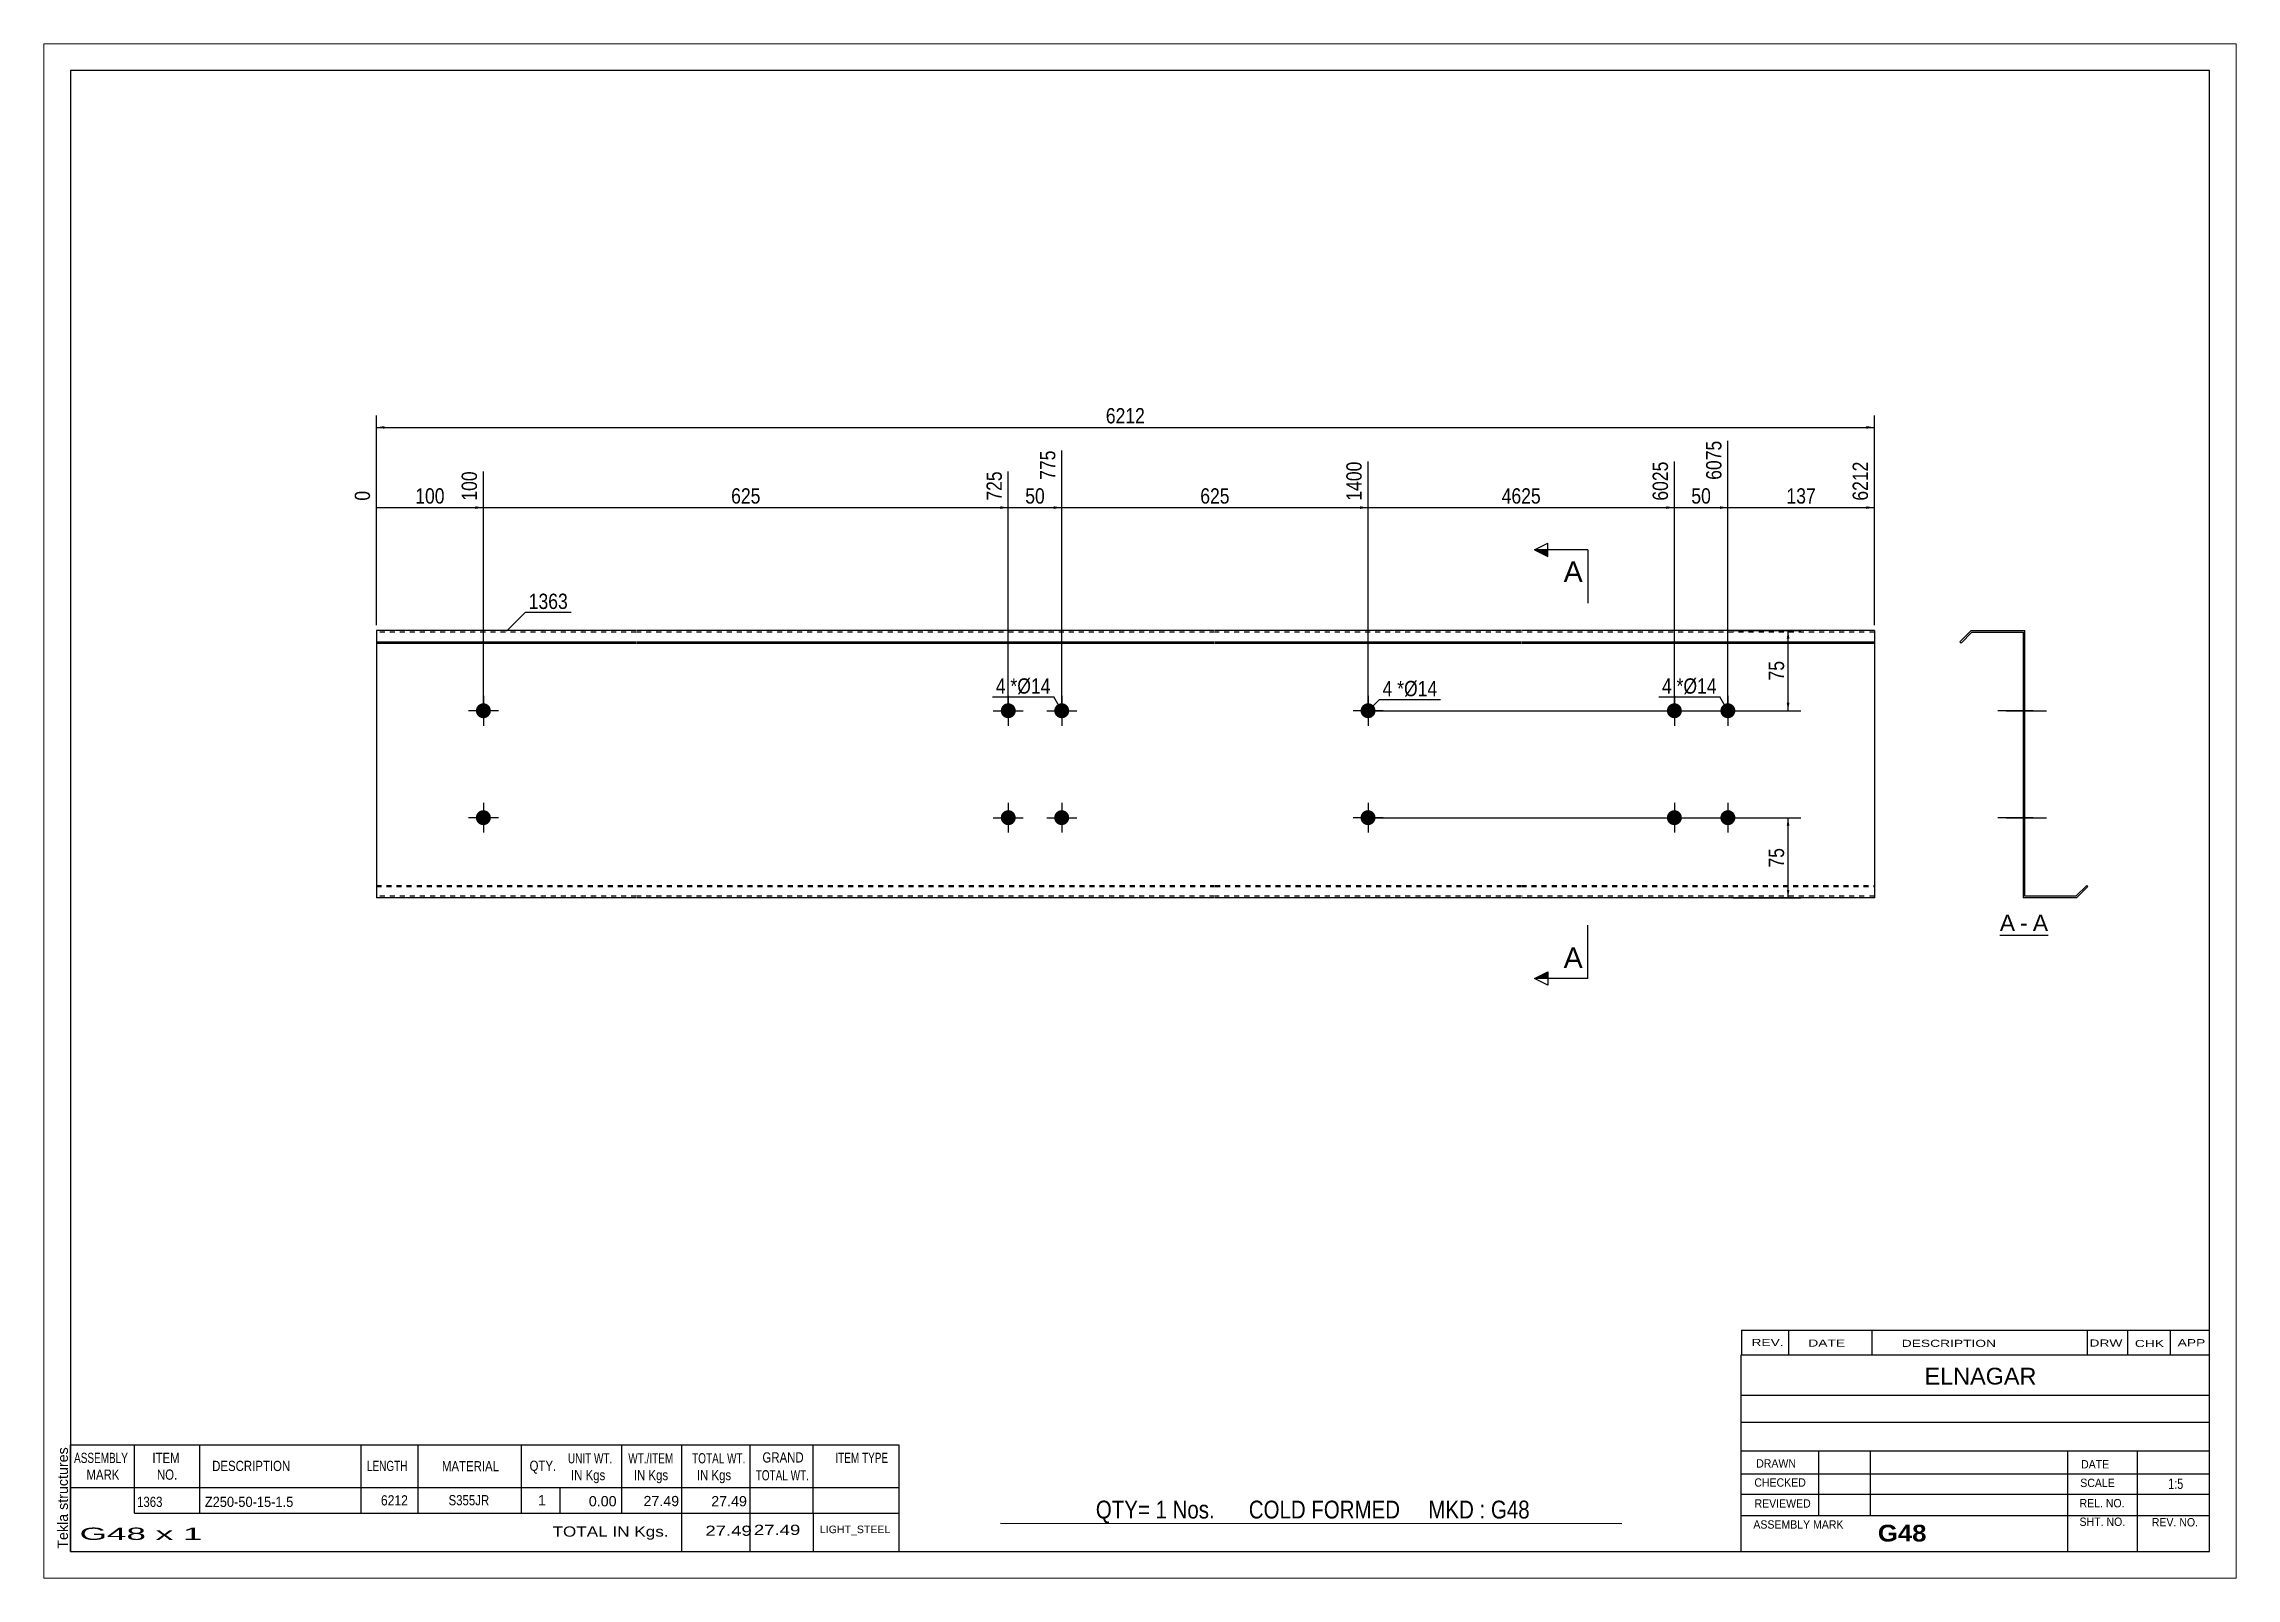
# Paper-space layout 'Layout1' of a CAD drawing. Header units: millimetres. Extents: x 0 to 410, y 0 to 287.
# The model-space entities are those that its viewports show. They can reach past a viewport. Long polylines and large blocks are cut down to what shows.
import ezdxf

# ---------------------------------------------------------------- set-up
doc = ezdxf.new("R2010")
doc.units = ezdxf.units.MM
doc.linetypes.add('DXK_LINE_DOT1', pattern=[1.8814, 0.9407, -0.9407])
doc.layers.add('Viewport layer', color=7, linetype='Continuous', plot=False)
doc.styles.add('Arial', font='ARIAL.TTF', dxfattribs={"height": 0.2})
doc.styles.add('Arial Bold', font='ARIALBD.TTF', dxfattribs={"height": 0.2})
doc.styles.add('Arial Narrow', font='ARIALN.TTF', dxfattribs={"height": 0.2})

# ---------------------------------------------------------------- blocks, each defined once
blk = doc.blocks.new('Unknown-629090496-1501')
at = {"color": 5, "linetype": 'Continuous'}
for p, q in [((342.8, 129.75), (-57.2, 129.75)), ((-57.2, 129.75), (-57.2, -147.25)), ((342.8, -147.25), (342.8, 129.75)), ((-57.2, -147.25), (342.8, -147.25))]:
    blk.add_line(p, q, dxfattribs=at)
at = {"color": 174, "linetype": 'Continuous', "style": 'Arial'}
blk.add_text('Tekla structures', height=1.9102, rotation=90, dxfattribs=at).set_placement((-57.7, -146.75))
blk = doc.blocks.new('Unknown-629090496-12 - 1226')
at = {"color": 7, "linetype": 'Continuous'}
blk.add_line((303.6, -31.95), (312.63, -31.95), dxfattribs=at)
at = {"color": 0, "linetype": 'Continuous'}
blk.add_wipeout([(306.44, -31.2), (306.44, -28), (303.6, -28), (303.6, -31.2)], dxfattribs=at)
blk.add_wipeout([(308.82, -31.2), (308.82, -28), (307.4, -28), (307.4, -31.2)], dxfattribs=at)
at = {"color": 96, "linetype": 'Continuous', "style": 'Arial'}
blk.add_text('A', height=3.06, dxfattribs=at).set_placement((303.6, -31.2))
at = {"color": 0, "linetype": 'Continuous'}
blk.add_wipeout([(312.63, -31.2), (312.63, -28), (309.78, -28), (309.78, -31.2)], dxfattribs=at)
at = {"color": 96, "linetype": 'Continuous', "style": 'Arial'}
for s, p in [('A', (309.78, -31.2)), ('-', (307.4, -31.2))]:
    blk.add_text(s, height=3.06, dxfattribs=at).set_placement(p)
blk = doc.blocks.new('Part-629090496-1218 - 1203')
at = {"color": 2, "linetype": 'Continuous'}
for p, q in [((0, 25), (0, -25)), ((48.59, 25), (0, 25)), ((156.76, 25), (48.69, 25)), ((214.05, 25), (156.86, 25)), ((280.14, 25), (214.15, 25)), ((280.14, 25), (280.14, -25)), ((0, 22.88), (48.59, 22.88)), ((0, 22.67), (48.59, 22.67)), ((48.69, 22.88), (156.76, 22.88)), ((48.69, 22.67), (156.76, 22.67)), ((156.86, 22.88), (214.05, 22.88)), ((156.86, 22.67), (214.05, 22.67)), ((214.15, 22.88), (280.14, 22.88)), ((214.15, 22.67), (280.14, 22.67)), ((48.59, -25), (0, -25)), ((156.76, -25), (48.69, -25)), ((214.05, -25), (156.86, -25)), ((280.14, -25), (214.15, -25))]:
    blk.add_line(p, q, dxfattribs=at)
at = {"color": 7, "linetype": 'DXK_LINE_DOT1'}
for p, q in [((48.59, 24.7), (0, 24.7)), ((156.76, 24.7), (48.69, 24.7)), ((214.05, 24.7), (156.86, 24.7)), ((280.14, 24.7), (214.15, 24.7)), ((0, -22.67), (48.59, -22.67)), ((0, -22.88), (48.59, -22.88)), ((48.69, -22.67), (156.76, -22.67)), ((48.69, -22.88), (156.76, -22.88)), ((156.86, -22.67), (214.05, -22.67)), ((156.86, -22.88), (214.05, -22.88)), ((214.15, -22.67), (280.14, -22.67)), ((214.15, -22.88), (280.14, -22.88)), ((48.59, -24.7), (0, -24.7)), ((156.76, -24.7), (48.69, -24.7)), ((214.05, -24.7), (156.86, -24.7)), ((280.14, -24.7), (214.15, -24.7))]:
    blk.add_line(p, q, dxfattribs=at)
blk = doc.blocks.new('Bolt-629090496-1219 - 1203')
at = {"linetype": 'Continuous'}
for points in [[(244.14, 10, -1), (241.34, 10, -1)], [(254.14, 10, -1), (251.34, 10, -1)], [(244.14, -10, -1), (241.34, -10, -1)], [(254.14, -10, -1), (251.34, -10, -1)]]:
    blk.add_hatch(color=3, dxfattribs=at).paths.add_polyline_path(points)
at = {"color": 3, "linetype": 'Continuous'}
for p, q in [((242.74, 12.8), (242.74, 7.2)), ((252.74, 12.8), (252.74, 7.2)), ((239.94, 10), (245.54, 10)), ((249.94, 10), (255.54, 10)), ((242.74, -7.2), (242.74, -12.8)), ((252.74, -7.2), (252.74, -12.8)), ((239.94, -10), (245.54, -10)), ((249.94, -10), (255.54, -10))]:
    blk.add_line(p, q, dxfattribs=at)
blk = doc.blocks.new('Bolt-629090496-1220 - 1203')
at = {"linetype": 'Continuous'}
for points in [[(119.56, 10, -1), (116.76, 10, -1)], [(129.56, 10, -1), (126.76, 10, -1)], [(119.56, -10, -1), (116.76, -10, -1)], [(129.56, -10, -1), (126.76, -10, -1)]]:
    blk.add_hatch(color=3, dxfattribs=at).paths.add_polyline_path(points)
at = {"color": 3, "linetype": 'Continuous'}
for p, q in [((118.16, 12.8), (118.16, 7.2)), ((128.16, 12.8), (128.16, 7.2)), ((115.36, 10), (120.96, 10)), ((125.36, 10), (130.96, 10)), ((118.16, -7.2), (118.16, -12.8)), ((128.16, -7.2), (128.16, -12.8)), ((115.36, -10), (120.96, -10)), ((125.36, -10), (130.96, -10))]:
    blk.add_line(p, q, dxfattribs=at)
blk = doc.blocks.new('Bolt-629090496-1221 - 1203')
at = {"linetype": 'Continuous'}
for points in [[(21.4, -10, -1), (18.6, -10, -1)], [(186.85, -10, -1), (184.05, -10, -1)]]:
    blk.add_hatch(color=3, dxfattribs=at).paths.add_polyline_path(points)
at = {"color": 3, "linetype": 'Continuous'}
for p, q in [((20, -7.2), (20, -12.8)), ((185.45, -7.2), (185.45, -12.8)), ((22.8, -10), (17.2, -10)), ((188.25, -10), (182.65, -10))]:
    blk.add_line(p, q, dxfattribs=at)
blk = doc.blocks.new('Bolt-629090496-1222 - 1203')
at = {"linetype": 'Continuous'}
for points in [[(21.4, 10, -1), (18.6, 10, -1)], [(186.85, 10, -1), (184.05, 10, -1)]]:
    blk.add_hatch(color=3, dxfattribs=at).paths.add_polyline_path(points)
at = {"color": 3, "linetype": 'Continuous'}
for p, q in [((20, 12.8), (20, 7.2)), ((185.45, 12.8), (185.45, 7.2)), ((22.8, 10), (17.2, 10)), ((188.25, 10), (182.65, 10))]:
    blk.add_line(p, q, dxfattribs=at)
blk = doc.blocks.new('Bolt-629090496-1232 - 1226')
at = {"linetype": 'Continuous'}
blk.add_hatch(color=3, dxfattribs=at).paths.add_polyline_path([(308.26, 8.6), (308.26, 11.4), (307.96, 11.4), (307.96, 8.6)])
blk.add_hatch(color=3, dxfattribs=at).paths.add_polyline_path([(308.26, 8.6), (308.26, 11.4), (307.96, 11.4), (307.96, 8.6)])
at = {"color": 3, "linetype": 'Continuous'}
for p, q in [((309.86, 10), (303.26, 10)), ((309.86, 10), (303.26, 10)), ((308.26, 11.4), (307.96, 11.4)), ((308.26, 11.4), (307.96, 11.4)), ((308.26, 8.6), (307.96, 8.6)), ((308.26, 8.6), (307.96, 8.6))]:
    blk.add_line(p, q, dxfattribs=at)
blk = doc.blocks.new('Part-629090496-1228 - 1226')
at = {"color": 2, "linetype": 'Continuous'}
for p, q in [((298.26, 25), (296.14, 22.88)), ((298.39, 24.7), (296.35, 22.67)), ((298.26, 25), (308.26, 25)), ((298.39, 24.7), (307.96, 24.7)), ((307.96, 24.7), (307.96, -25)), ((308.26, -24.7), (308.26, 25)), ((296.14, 22.88), (296.35, 22.67)), ((317.84, -24.7), (319.87, -22.67)), ((317.96, -25), (320.08, -22.88)), ((320.08, -22.88), (319.87, -22.67)), ((317.96, -25), (307.96, -25)), ((317.84, -24.7), (308.26, -24.7))]:
    blk.add_line(p, q, dxfattribs=at)
blk = doc.blocks.new('Bolt-629090496-1229 - 1226')
at = {"linetype": 'Continuous'}
for points in [[(308.26, 8.6), (308.26, 11.4), (307.96, 11.4), (307.96, 8.6)], [(308.26, 8.6), (308.26, 11.4), (307.96, 11.4), (307.96, 8.6)], [(308.26, -11.4), (308.26, -8.6), (307.96, -8.6), (307.96, -11.4)], [(308.26, -11.4), (308.26, -8.6), (307.96, -8.6), (307.96, -11.4)]]:
    blk.add_hatch(color=3, dxfattribs=at).paths.add_polyline_path(points)
at = {"color": 3, "linetype": 'Continuous'}
for p, q in [((304.76, 10), (312.36, 10)), ((304.76, 10), (312.36, 10)), ((307.96, 11.4), (308.26, 11.4)), ((307.96, 11.4), (308.26, 11.4)), ((307.96, 8.6), (308.26, 8.6)), ((307.96, 8.6), (308.26, 8.6)), ((304.76, -10), (312.36, -10)), ((304.76, -10), (312.36, -10)), ((307.96, -8.6), (308.26, -8.6)), ((307.96, -8.6), (308.26, -8.6)), ((307.96, -11.4), (308.26, -11.4)), ((307.96, -11.4), (308.26, -11.4))]:
    blk.add_line(p, q, dxfattribs=at)
blk = doc.blocks.new('Bolt-629090496-1230 - 1226')
at = {"linetype": 'Continuous'}
for points in [[(308.26, 8.6), (308.26, 11.4), (307.96, 11.4), (307.96, 8.6)], [(308.26, 8.6), (308.26, 11.4), (307.96, 11.4), (307.96, 8.6)], [(308.26, -11.4), (308.26, -8.6), (307.96, -8.6), (307.96, -11.4)], [(308.26, -11.4), (308.26, -8.6), (307.96, -8.6), (307.96, -11.4)]]:
    blk.add_hatch(color=3, dxfattribs=at).paths.add_polyline_path(points)
at = {"color": 3, "linetype": 'Continuous'}
for p, q in [((305.36, 10), (311.96, 10)), ((305.36, 10), (311.96, 10)), ((307.96, 11.4), (308.26, 11.4)), ((307.96, 11.4), (308.26, 11.4)), ((307.96, 8.6), (308.26, 8.6)), ((307.96, 8.6), (308.26, 8.6)), ((305.36, -10), (311.96, -10)), ((305.36, -10), (311.96, -10)), ((307.96, -8.6), (308.26, -8.6)), ((307.96, -8.6), (308.26, -8.6)), ((307.96, -11.4), (308.26, -11.4)), ((307.96, -11.4), (308.26, -11.4))]:
    blk.add_line(p, q, dxfattribs=at)
blk = doc.blocks.new('Bolt-629090496-1231 - 1226')
at = {"linetype": 'Continuous'}
blk.add_hatch(color=3, dxfattribs=at).paths.add_polyline_path([(308.26, -11.4), (308.26, -8.6), (307.96, -8.6), (307.96, -11.4)])
blk.add_hatch(color=3, dxfattribs=at).paths.add_polyline_path([(308.26, -11.4), (308.26, -8.6), (307.96, -8.6), (307.96, -11.4)])
at = {"color": 3, "linetype": 'Continuous'}
for p, q in [((309.86, -10), (303.26, -10)), ((309.86, -10), (303.26, -10)), ((308.26, -8.6), (307.96, -8.6)), ((308.26, -8.6), (307.96, -8.6)), ((308.26, -11.4), (307.96, -11.4)), ((308.26, -11.4), (307.96, -11.4))]:
    blk.add_line(p, q, dxfattribs=at)
blk = doc.blocks.new('StraightDimension-629090496-1241 - 1203')
at = {"linetype": 'Continuous'}
blk.add_hatch(color=7, dxfattribs=at).paths.add_polyline_path([(278.64, 48.25), (280.14, 48), (278.64, 47.75)])
at = {"color": 7, "linetype": 'Continuous'}
for p, q in [((252.74, 11), (252.74, 60.51)), ((280.14, 26), (280.14, 56.61)), ((252.74, 48), (280.14, 48))]:
    blk.add_line(p, q, dxfattribs=at)
at = {"color": 0, "linetype": 'Continuous'}
blk.add_wipeout([(279.54, 57.21), (275.34, 57.21), (275.34, 48.7), (279.54, 48.7)], dxfattribs=at)
at = {"color": 0}
blk.add_wipeout([(269.78, 48.15), (269.78, 52.35), (263.1, 52.35), (263.1, 48.15)], dxfattribs=at)
at = {"color": 3, "linetype": 'Continuous', "style": 'Arial Narrow'}
blk.add_text('6212', height=2.863, rotation=90.0002, dxfattribs=at).set_placement((278.94, 49.3))
at = {"color": 3, "style": 'Arial Narrow'}
blk.add_text('137', height=2.863, dxfattribs=at).set_placement((263.7, 48.75))
blk = doc.blocks.new('StraightDimension-629090496-1242 - 1203')
at = {"linetype": 'Continuous'}
blk.add_hatch(color=7, dxfattribs=at).paths.add_polyline_path([(251.24, 48.25), (252.74, 48), (251.24, 47.75)])
at = {"color": 7, "linetype": 'Continuous'}
for p, q in [((252.74, 11), (252.74, 60.51)), ((242.74, 11), (242.74, 56.61)), ((242.74, 48), (252.74, 48))]:
    blk.add_line(p, q, dxfattribs=at)
at = {"color": 0}
blk.add_wipeout([(250.17, 48.15), (250.17, 52.35), (245.31, 52.35), (245.31, 48.15)], dxfattribs=at)
at = {"color": 0, "linetype": 'Continuous'}
blk.add_wipeout([(252.14, 61.11), (247.94, 61.11), (247.94, 52.6), (252.14, 52.6)], dxfattribs=at)
at = {"color": 3, "linetype": 'Continuous', "style": 'Arial Narrow'}
blk.add_text('6075', height=2.863, rotation=90.0002, dxfattribs=at).set_placement((251.54, 53.2))
at = {"color": 3, "style": 'Arial Narrow'}
blk.add_text('50', height=2.863, dxfattribs=at).set_placement((245.91, 48.75))
blk = doc.blocks.new('StraightDimension-629090496-1243 - 1203')
at = {"linetype": 'Continuous'}
blk.add_hatch(color=7, dxfattribs=at).paths.add_polyline_path([(241.24, 48.25), (242.74, 48), (241.24, 47.75)])
at = {"color": 7, "linetype": 'Continuous'}
for p, q in [((185.45, 11), (185.45, 56.61)), ((242.74, 11), (242.74, 56.61)), ((185.45, 48), (242.74, 48))]:
    blk.add_line(p, q, dxfattribs=at)
at = {"color": 0, "linetype": 'Continuous'}
blk.add_wipeout([(242.14, 57.21), (237.94, 57.21), (237.94, 48.7), (242.14, 48.7)], dxfattribs=at)
at = {"color": 0}
blk.add_wipeout([(218.35, 48.15), (218.35, 52.35), (209.84, 52.35), (209.84, 48.15)], dxfattribs=at)
at = {"color": 3, "linetype": 'Continuous', "style": 'Arial Narrow'}
blk.add_text('6025', height=2.863, rotation=90.0002, dxfattribs=at).set_placement((241.54, 49.3))
at = {"color": 3, "style": 'Arial Narrow'}
blk.add_text('4625', height=2.863, dxfattribs=at).set_placement((210.44, 48.75))
blk = doc.blocks.new('StraightDimension-629090496-1244 - 1203')
at = {"linetype": 'Continuous'}
blk.add_hatch(color=7, dxfattribs=at).paths.add_polyline_path([(183.95, 48.25), (185.45, 48), (183.95, 47.75)])
at = {"color": 7, "linetype": 'Continuous'}
for p, q in [((128.16, 11), (128.16, 58.68)), ((185.45, 11), (185.45, 56.61)), ((128.16, 48), (185.45, 48))]:
    blk.add_line(p, q, dxfattribs=at)
at = {"color": 0, "linetype": 'Continuous'}
blk.add_wipeout([(184.85, 57.21), (180.65, 57.21), (180.65, 48.7), (184.85, 48.7)], dxfattribs=at)
at = {"color": 0}
blk.add_wipeout([(160.15, 48.15), (160.15, 52.35), (153.47, 52.35), (153.47, 48.15)], dxfattribs=at)
at = {"color": 3, "linetype": 'Continuous', "style": 'Arial Narrow'}
blk.add_text('1400', height=2.863, rotation=90.0002, dxfattribs=at).set_placement((184.25, 49.3))
at = {"color": 3, "style": 'Arial Narrow'}
blk.add_text('625', height=2.863, dxfattribs=at).set_placement((154.07, 48.75))
blk = doc.blocks.new('StraightDimension-629090496-1245 - 1203')
at = {"linetype": 'Continuous'}
blk.add_hatch(color=7, dxfattribs=at).paths.add_polyline_path([(126.66, 48.25), (128.16, 48), (126.66, 47.75)])
at = {"color": 7, "linetype": 'Continuous'}
for p, q in [((128.16, 11), (128.16, 58.68)), ((118.16, 11), (118.16, 54.78)), ((118.16, 48), (128.16, 48))]:
    blk.add_line(p, q, dxfattribs=at)
at = {"color": 0}
blk.add_wipeout([(125.59, 48.15), (125.59, 52.35), (120.74, 52.35), (120.74, 48.15)], dxfattribs=at)
at = {"color": 0, "linetype": 'Continuous'}
blk.add_wipeout([(127.56, 59.28), (123.36, 59.28), (123.36, 52.6), (127.56, 52.6)], dxfattribs=at)
at = {"color": 3, "linetype": 'Continuous', "style": 'Arial Narrow'}
blk.add_text('775', height=2.863, rotation=90.0002, dxfattribs=at).set_placement((126.96, 53.2))
at = {"color": 3, "style": 'Arial Narrow'}
blk.add_text('50', height=2.863, dxfattribs=at).set_placement((121.34, 48.75))
blk = doc.blocks.new('StraightDimension-629090496-1246 - 1203')
at = {"linetype": 'Continuous'}
blk.add_hatch(color=7, dxfattribs=at).paths.add_polyline_path([(116.66, 48.25), (118.16, 48), (116.66, 47.75)])
at = {"color": 7, "linetype": 'Continuous'}
for p, q in [((20, 11), (20, 54.78)), ((118.16, 11), (118.16, 54.78)), ((20, 48), (118.16, 48))]:
    blk.add_line(p, q, dxfattribs=at)
at = {"color": 0, "linetype": 'Continuous'}
blk.add_wipeout([(117.56, 55.38), (113.36, 55.38), (113.36, 48.7), (117.56, 48.7)], dxfattribs=at)
at = {"color": 0}
blk.add_wipeout([(72.42, 48.15), (72.42, 52.35), (65.74, 52.35), (65.74, 48.15)], dxfattribs=at)
at = {"color": 3, "linetype": 'Continuous', "style": 'Arial Narrow'}
blk.add_text('725', height=2.863, rotation=90.0002, dxfattribs=at).set_placement((116.96, 49.3))
at = {"color": 3, "style": 'Arial Narrow'}
blk.add_text('625', height=2.863, dxfattribs=at).set_placement((66.34, 48.75))
blk = doc.blocks.new('StraightDimension-629090496-1247 - 1203')
at = {"linetype": 'Continuous'}
blk.add_hatch(color=7, dxfattribs=at).paths.add_polyline_path([(18.5, 48.25), (20, 48), (18.5, 47.75)])
at = {"color": 7, "linetype": 'Continuous'}
for p, q in [((20, 11), (20, 54.78)), ((0, 26), (0, 51.13)), ((0, 48), (20, 48))]:
    blk.add_line(p, q, dxfattribs=at)
at = {"color": 0, "linetype": 'Continuous'}
blk.add_wipeout([(-0.6, 51.73), (-4.8, 51.73), (-4.8, 48.7), (-0.6, 48.7)], dxfattribs=at)
at = {"color": 0}
blk.add_wipeout([(13.34, 48.15), (13.34, 52.35), (6.66, 52.35), (6.66, 48.15)], dxfattribs=at)
at = {"color": 3, "linetype": 'Continuous', "style": 'Arial Narrow'}
blk.add_text('0', height=2.86, rotation=90.0002, dxfattribs=at).set_placement((-1.2, 49.3))
at = {"color": 3, "style": 'Arial Narrow'}
blk.add_text('100', height=2.863, dxfattribs=at).set_placement((7.26, 48.75))
at = {"color": 0, "linetype": 'Continuous'}
blk.add_wipeout([(19.4, 55.38), (15.2, 55.38), (15.2, 48.7), (19.4, 48.7)], dxfattribs=at)
at = {"color": 3, "linetype": 'Continuous', "style": 'Arial Narrow'}
blk.add_text('100', height=2.863, rotation=90.0002, dxfattribs=at).set_placement((18.8, 49.3))
blk = doc.blocks.new('StraightDimension-629090496-1274 - 1203')
at = {"linetype": 'Continuous'}
for points in [[(263.75, 23.5), (264, 25), (264.25, 23.5)], [(264.25, 11.5), (264, 10), (263.75, 11.5)]]:
    blk.add_hatch(color=7, dxfattribs=at).paths.add_polyline_path(points)
at = {"color": 7, "linetype": 'Continuous'}
for p, q in [((253.74, 25), (266.4, 25)), ((264, 10), (264, 25)), ((186.45, 10), (266.4, 10))]:
    blk.add_line(p, q, dxfattribs=at)
at = {"color": 0}
blk.add_wipeout([(263.85, 19.93), (259.65, 19.93), (259.65, 15.07), (263.85, 15.07)], dxfattribs=at)
at = {"color": 3, "style": 'Arial Narrow'}
blk.add_text('75', height=2.863, rotation=90.0002, dxfattribs=at).set_placement((263.25, 15.67))
blk = doc.blocks.new('StraightDimension-629090496-1280 - 1203')
at = {"linetype": 'Continuous'}
for points in [[(263.75, -11.5), (264, -10), (264.25, -11.5)], [(264.25, -23.5), (264, -25), (263.75, -23.5)]]:
    blk.add_hatch(color=7, dxfattribs=at).paths.add_polyline_path(points)
at = {"color": 7, "linetype": 'Continuous'}
for p, q in [((186.45, -10), (266.4, -10)), ((264, -25), (264, -10)), ((253.74, -25), (266.4, -25))]:
    blk.add_line(p, q, dxfattribs=at)
at = {"color": 0}
blk.add_wipeout([(263.85, -15.07), (259.65, -15.07), (259.65, -19.93), (263.85, -19.93)], dxfattribs=at)
at = {"color": 3, "style": 'Arial Narrow'}
blk.add_text('75', height=2.863, rotation=90.0002, dxfattribs=at).set_placement((263.25, -19.33))
blk = doc.blocks.new('StraightDimension-629090496-1286 - 1203')
at = {"linetype": 'Continuous'}
for points in [[(1.5, 62.75), (0, 63), (1.5, 63.25)], [(278.64, 63.25), (280.14, 63), (278.64, 62.75)]]:
    blk.add_hatch(color=7, dxfattribs=at).paths.add_polyline_path(points)
at = {"color": 7, "linetype": 'Continuous'}
for p, q in [((0, 26), (0, 65.25)), ((0, 63), (280.14, 63)), ((280.14, 26), (280.14, 65.25))]:
    blk.add_line(p, q, dxfattribs=at)
at = {"color": 0}
blk.add_wipeout([(144.33, 63.15), (144.33, 67.35), (135.81, 67.35), (135.81, 63.15)], dxfattribs=at)
at = {"color": 3, "style": 'Arial Narrow'}
blk.add_text('6212', height=2.863, dxfattribs=at).set_placement((136.41, 63.75))
blk = doc.blocks.new('CBS_BOM-629090496-1521')
at = {"color": 7, "linetype": 'Continuous'}
for p, q in [((-57.23, -135.28), (-57.23, -127.28)), ((-57.23, -127.28), (97.69, -127.28)), ((-45.23, -135.28), (-45.23, -127.28)), ((-33.04, -135.28), (-33.04, -127.28)), ((-2.88, -135.28), (-2.88, -127.28)), ((7.8, -135.28), (7.8, -127.28)), ((27.12, -135.28), (27.12, -127.28)), ((45.92, -135.28), (45.92, -127.28)), ((57.13, -135.28), (57.13, -127.28)), ((69.92, -135.28), (69.92, -127.28)), ((81.67, -135.28), (81.67, -127.28)), ((97.69, -127.29), (97.69, -135.27)), ((-57.23, -135.28), (97.69, -135.28)), ((-57.23, -140.08), (-57.23, -135.28)), ((-45.23, -140.08), (-45.23, -135.28)), ((-33.04, -140.08), (-33.04, -135.28)), ((-2.88, -140.08), (-2.88, -135.28)), ((7.8, -140.08), (7.8, -135.28)), ((27.12, -140.08), (27.12, -135.28)), ((34.38, -140.08), (34.38, -135.28)), ((45.92, -140.08), (45.92, -135.28)), ((57.13, -140.08), (57.13, -135.28)), ((69.92, -140.08), (69.92, -135.28)), ((81.69, -140.08), (81.69, -135.28)), ((97.69, -135.28), (97.69, -140.08)), ((-57.23, -147.28), (-57.23, -140.1)), ((-45.23, -140.08), (97.69, -140.08)), ((57.13, -147.28), (57.13, -140.1)), ((69.92, -147.28), (69.92, -140.1)), ((81.73, -147.28), (81.73, -140.1)), ((97.69, -140.08), (97.69, -147.28)), ((-57.23, -147.28), (97.69, -147.28))]:
    blk.add_line(p, q, dxfattribs=at)
at = {"color": 3, "linetype": 'Continuous', "style": 'Arial'}
for s, height, width, p in [('ASSEMBLY', 1.91, 0.7, (-56.55, -130.71)), ('ITEM', 1.91, 0.8, (-41.9, -130.71)), ('DESCRIPTION', 1.9102, 0.8, (-30.72, -132.21)), ('LENGTH', 1.91, 0.7, (-1.77, -132.21)), ('MATERIAL', 1.91, 0.8, (12.25, -132.26)), ('QTY.', 1.91, 0.8, (28.64, -132.18)), ('UNIT WT.', 1.91, 0.7, (35.81, -130.78)), ('WT./ITEM', 1.91, 0.7, (47.1, -130.78)), ('TOTAL WT.', 1.91, 0.7, (59.04, -130.78)), ('GRAND', 1.91, 0.8, (72.19, -130.62)), ('ITEM TYPE', 1.91, 0.7, (85.83, -130.7)), ('MARK', 1.91, 0.8, (-54.23, -133.84)), ('NO.', 1.91, 0.8, (-41.05, -133.84)), ('IN Kgs', 1.91, 0.8, (36.39, -133.92)), ('IN Kgs', 1.91, 0.8, (48.14, -133.92)), ('IN Kgs', 1.91, 0.8, (59.93, -133.92)), ('TOTAL WT.', 1.91, 0.7, (70.93, -133.96))]:
    blk.add_text(s, height=height, dxfattribs=dict(at, width=width)).set_placement(p)
at = {"color": 7, "linetype": 'Continuous', "style": 'Arial'}
for s, height, width, p in [('1363', 1.91, 0.8, (-44.77, -138.93)), ('Z250-50-15-1.5', 1.9102, 0.9, (-32.1, -138.93)), ('6212', 1.91, 0.85, (0.84, -138.65)), ('S355JR', 1.91, 0.8, (13.49, -138.62))]:
    blk.add_text(s, height=height, dxfattribs=dict(at, width=width)).set_placement(p)
for s, p in [('1', (30.21, -138.62)), ('0.00', (39.72, -138.81)), ('27.49', (49.94, -138.78)), ('27.49', (62.61, -138.81))]:
    blk.add_text(s, height=1.91, dxfattribs=at).set_placement(p)
at = {"color": 6, "linetype": 'Continuous', "style": 'Arial'}
for s, height, width, p in [('G48 x 1', 2.292, 2.05, (-55.51, -145.09)), ('TOTAL IN Kgs.', 1.9102, 1.2, (32.93, -144.48)), ('27.49', 1.91, 1.3, (61.52, -144.33)), ('27.49', 1.91, 1.3, (70.59, -144.17))]:
    blk.add_text(s, height=height, dxfattribs=dict(at, width=width)).set_placement(p)
blk.add_text('LIGHT_STEEL', height=1.4135, dxfattribs=at).set_placement((82.94, -143.83))
blk = doc.blocks.new('CBS_CALLOFF-629090496-1522')
at = {"color": 7, "linetype": 'Continuous'}
blk.add_line((116.68, -141.98), (232.91, -142), dxfattribs=at)
at = {"color": 3, "linetype": 'Continuous', "style": 'Arial Narrow'}
blk.add_text('QTY= 1 Nos.      COLD FORMED     MKD : G48', height=3.3405, dxfattribs=at).set_placement((134.54, -141.09))
blk = doc.blocks.new('CBS_NAME_BLOG-629090496-1523')
at = {"color": 7, "linetype": 'Continuous'}
for p, q in [((255.21, -110.5), (342.73, -110.5)), ((255.21, -147.21), (255.21, -110.5)), ((255.21, -118.04), (342.73, -118.04)), ((255.28, -123.09), (342.8, -123.09)), ((255.21, -128.46), (342.73, -128.46)), ((269.73, -140.57), (269.73, -128.47)), ((279.42, -140.54), (279.42, -128.47)), ((316.33, -147.21), (316.33, -128.48)), ((329.38, -147.21), (329.38, -128.47)), ((255.22, -132.76), (342.8, -132.74)), ((255.21, -136.51), (342.73, -136.51)), ((255.21, -140.55), (342.73, -140.55)), ((255.21, -147.25), (342.8, -147.25))]:
    blk.add_line(p, q, dxfattribs=at)
at = {"color": 3, "linetype": 'Continuous', "style": 'Arial'}
blk.add_text('ELNAGAR', height=3.133, dxfattribs=at).set_placement((289.53, -116.03))
at = {"color": 3, "linetype": 'Continuous'}
for s, height, style, width, p in [('DRAWN', 1.566, 'Arial', 0.9, (258.04, -131.57)), ('DATE', 1.566, 'Arial', 0.9, (318.8, -131.73)), ('CHECKED', 1.566, 'Arial', 0.9, (257.69, -135.14)), ('SCALE', 1.566, 'Arial', 0.9, (318.65, -135.21)), ('1:5', 1.957, 'Arial Narrow', 0.9, (335.1, -135.57)), ('REVIEWED', 1.566, 'Arial', 0.9, (257.73, -139.06)), ('REL. NO.', 1.566, 'Arial', 0.9, (318.51, -139.01)), ('ASSEMBLY MARK', 1.5663, 'Arial', 0.9, (257.51, -142.99)), ('G48', 3.131, 'Arial Bold', 1.1, (280.79, -145.39)), ('SHT. NO.', 1.566, 'Arial', 0.9, (318.51, -142.48)), ('REV. NO.', 1.566, 'Arial', 0.9, (332.03, -142.57))]:
    blk.add_text(s, height=height, dxfattribs=dict(at, style=style, width=width)).set_placement(p)
blk = doc.blocks.new('CBS_REVISION-629090496-1524')
at = {"color": 7, "linetype": 'Continuous'}
for p, q in [((255.29, -105.87), (342.79, -105.87)), ((255.29, -105.87), (255.29, -110.5)), ((264.09, -105.87), (264.09, -110.5)), ((279.68, -105.87), (279.68, -110.44)), ((319.94, -105.87), (319.94, -110.5)), ((327.48, -105.87), (327.48, -110.5)), ((335.43, -105.87), (335.43, -110.5)), ((255.29, -110.5), (342.79, -110.5))]:
    blk.add_line(p, q, dxfattribs=at)
at = {"color": 7, "style": 'Arial Narrow', "width": 1.7}
for s, height, p in [('REV.', 1.326, (257.15, -108.82)), ('DATE', 1.326, (267.78, -108.94)), ('DESCRIPTION', 1.3257, (285.26, -108.99)), ('DRW', 1.326, (320.37, -108.93)), ('CHK', 1.326, (328.86, -109.02)), ('APP', 1.326, (336.86, -108.87))]:
    blk.add_text(s, height=height, dxfattribs=at).set_placement(p)
blk = doc.blocks.new('SectionMark-629090496-1239 - 1203')
at = {"linetype": 'Continuous'}
for points in [[(219.08, 40.1), (219.08, 38.85), (216.58, 40.1)], [(219.08, -38.85), (219.08, -40.1), (216.58, -40.1)]]:
    blk.add_hatch(color=30, dxfattribs=at).paths.add_polyline_path(points)
at = {"color": 30, "linetype": 'Continuous'}
for p, q in [((216.58, 40.1), (219.08, 41.35)), ((219.08, 38.85), (219.08, 41.35)), ((216.58, 40.1), (219.08, 38.85)), ((216.58, -40.1), (219.08, -38.85)), ((219.08, -41.35), (216.58, -40.1)), ((219.08, -38.85), (219.08, -41.35))]:
    blk.add_line(p, q, dxfattribs=at)
at = {"color": 0, "linetype": 'Continuous'}
for points in [[(225.58, 34.1), (225.58, 38.1), (222.03, 38.1), (222.03, 34.1)], [(225.58, -38.1), (225.58, -34.1), (222.03, -34.1), (222.03, -38.1)]]:
    blk.add_wipeout(points, dxfattribs=at)
at = {"color": 30, "linetype": 'Continuous'}
for p, q in [((226.58, 40.1), (216.58, 40.1)), ((226.58, 40.1), (226.58, 30.1)), ((226.58, -40.1), (226.58, -30.1)), ((226.58, -40.1), (216.58, -40.1))]:
    blk.add_line(p, q, dxfattribs=at)
at = {"color": 96, "linetype": 'Continuous', "style": 'Arial'}
for p in [(222.03, 34.1), (222.03, -38.1)]:
    blk.add_text('A', height=3.82, dxfattribs=at).set_placement(p)
blk = doc.blocks.new('Mark-629090496-1289 - 1203')
at = {"color": 0}
blk.add_wipeout([(35.79, 29.04), (35.79, 32.04), (28.48, 32.04), (28.48, 29.04)], dxfattribs=at)
blk.add_wipeout([(35.79, 29.04), (35.79, 32.04), (28.48, 32.04), (28.48, 29.04)], dxfattribs=at)
at = {"color": 7, "linetype": 'Continuous'}
for p, q in [((24.35, 24.9), (27.88, 28.44)), ((27.88, 28.44), (36.39, 28.44))]:
    blk.add_line(p, q, dxfattribs=at)
at = {"color": 3, "style": 'Arial Narrow'}
blk.add_text('1363', height=2.863, dxfattribs=at).set_placement((28.48, 29.04))
blk = doc.blocks.new('MarkSet-629090496-1297 - 1203')
at = {"color": 0}
blk.add_wipeout([(190, 12.72), (190, 15.72), (188.17, 15.72), (188.17, 12.72)], dxfattribs=at)
blk.add_wipeout([(190, 12.72), (190, 15.72), (188.17, 15.72), (188.17, 12.72)], dxfattribs=at)
at = {"color": 7, "linetype": 'Continuous'}
blk.add_line((185.45, 10), (187.57, 12.12), dxfattribs=at)
at = {"color": 0}
blk.add_wipeout([(192.18, 12.72), (192.18, 15.72), (190.9, 15.72), (190.9, 12.72)], dxfattribs=at)
blk.add_wipeout([(192.18, 12.72), (192.18, 15.72), (190.9, 15.72), (190.9, 12.72)], dxfattribs=at)
at = {"color": 3, "style": 'Arial Narrow'}
blk.add_text('4', height=2.86, dxfattribs=at).set_placement((188.17, 12.72))
at = {"color": 0}
blk.add_wipeout([(198.39, 12.72), (198.39, 15.72), (192.18, 15.72), (192.18, 12.72)], dxfattribs=at)
blk.add_wipeout([(198.39, 12.72), (198.39, 15.72), (192.18, 15.72), (192.18, 12.72)], dxfattribs=at)
at = {"color": 7, "linetype": 'Continuous'}
blk.add_line((187.57, 12.12), (198.99, 12.12), dxfattribs=at)
at = {"color": 3, "style": 'Arial Narrow'}
for s, height, p in [('*', 2.86, (190.9, 12.72)), ('Ø14', 2.863, (192.18, 12.72))]:
    blk.add_text(s, height=height, dxfattribs=at).set_placement(p)
blk = doc.blocks.new('Mark-629090496-1300 - 1203')
at = {"color": 0}
blk.add_wipeout([(242.25, 13.2), (242.25, 16.2), (240.42, 16.2), (240.42, 13.2)], dxfattribs=at)
blk.add_wipeout([(242.25, 13.2), (242.25, 16.2), (240.42, 16.2), (240.42, 13.2)], dxfattribs=at)
blk.add_wipeout([(244.43, 13.2), (244.43, 16.2), (243.15, 16.2), (243.15, 13.2)], dxfattribs=at)
blk.add_wipeout([(244.43, 13.2), (244.43, 16.2), (243.15, 16.2), (243.15, 13.2)], dxfattribs=at)
at = {"color": 3, "style": 'Arial Narrow'}
blk.add_text('4', height=2.86, dxfattribs=at).set_placement((240.42, 13.2))
at = {"color": 0}
blk.add_wipeout([(250.64, 13.2), (250.64, 16.2), (244.43, 16.2), (244.43, 13.2)], dxfattribs=at)
blk.add_wipeout([(250.64, 13.2), (250.64, 16.2), (244.43, 16.2), (244.43, 13.2)], dxfattribs=at)
at = {"color": 7, "linetype": 'Continuous'}
for p in [(239.82, 12.6), (252.74, 10)]:
    blk.add_line(p, (251.24, 12.6), dxfattribs=at)
at = {"color": 3, "style": 'Arial Narrow'}
for s, height, p in [('*', 2.86, (243.15, 13.2)), ('Ø14', 2.863, (244.43, 13.2))]:
    blk.add_text(s, height=height, dxfattribs=at).set_placement(p)
blk = doc.blocks.new('Mark-629090496-1301 - 1203')
at = {"color": 0}
blk.add_wipeout([(117.67, 13.2), (117.67, 16.2), (115.84, 16.2), (115.84, 13.2)], dxfattribs=at)
blk.add_wipeout([(117.67, 13.2), (117.67, 16.2), (115.84, 16.2), (115.84, 13.2)], dxfattribs=at)
blk.add_wipeout([(119.85, 13.2), (119.85, 16.2), (118.57, 16.2), (118.57, 13.2)], dxfattribs=at)
blk.add_wipeout([(119.85, 13.2), (119.85, 16.2), (118.57, 16.2), (118.57, 13.2)], dxfattribs=at)
at = {"color": 3, "style": 'Arial Narrow'}
blk.add_text('4', height=2.86, dxfattribs=at).set_placement((115.84, 13.2))
at = {"color": 0}
blk.add_wipeout([(126.06, 13.2), (126.06, 16.2), (119.85, 16.2), (119.85, 13.2)], dxfattribs=at)
blk.add_wipeout([(126.06, 13.2), (126.06, 16.2), (119.85, 16.2), (119.85, 13.2)], dxfattribs=at)
at = {"color": 7, "linetype": 'Continuous'}
for p in [(115.24, 12.6), (128.16, 10)]:
    blk.add_line(p, (126.66, 12.6), dxfattribs=at)
at = {"color": 3, "style": 'Arial Narrow'}
for s, height, p in [('*', 2.86, (118.57, 13.2)), ('Ø14', 2.863, (119.85, 13.2))]:
    blk.add_text(s, height=height, dxfattribs=at).set_placement(p)

msp = doc.modelspace()

# ---------------------------------------------------------------- block references
for name in ['Unknown-629090496-1501', 'Part-629090496-1218 - 1203', 'Part-629090496-1228 - 1226', 'Bolt-629090496-1222 - 1203', 'Bolt-629090496-1220 - 1203', 'Bolt-629090496-1219 - 1203', 'Bolt-629090496-1232 - 1226', 'Bolt-629090496-1229 - 1226', 'Bolt-629090496-1230 - 1226', 'Bolt-629090496-1221 - 1203', 'Bolt-629090496-1231 - 1226', 'CBS_REVISION-629090496-1524', 'CBS_NAME_BLOG-629090496-1523', 'CBS_BOM-629090496-1521', 'CBS_CALLOFF-629090496-1522']:
    msp.add_blockref(name, (0, 0))

# ---------------------------------------------------------------- next in the draw order: block references
for name in ['StraightDimension-629090496-1241 - 1203', 'StraightDimension-629090496-1280 - 1203', 'Unknown-629090496-12 - 1226']:
    msp.add_blockref(name, (0, 0))

# ---------------------------------------------------------------- next in the draw order: block references
msp.add_blockref('StraightDimension-629090496-1242 - 1203', (0, 0))

# ---------------------------------------------------------------- next in the draw order: block references
msp.add_blockref('StraightDimension-629090496-1243 - 1203', (0, 0))

# ---------------------------------------------------------------- next in the draw order: block references
msp.add_blockref('StraightDimension-629090496-1244 - 1203', (0, 0))

# ---------------------------------------------------------------- next in the draw order: block references
for name in ['StraightDimension-629090496-1245 - 1203', 'StraightDimension-629090496-1274 - 1203']:
    msp.add_blockref(name, (0, 0))

# ---------------------------------------------------------------- next in the draw order: block references
for name in ['StraightDimension-629090496-1246 - 1203', 'MarkSet-629090496-1297 - 1203', 'Mark-629090496-1300 - 1203']:
    msp.add_blockref(name, (0, 0))

# ---------------------------------------------------------------- next in the draw order: block references
for name in ['StraightDimension-629090496-1247 - 1203', 'Mark-629090496-1301 - 1203']:
    msp.add_blockref(name, (0, 0))

# ---------------------------------------------------------------- next in the draw order: block references
msp.add_blockref('StraightDimension-629090496-1286 - 1203', (0, 0))

# ---------------------------------------------------------------- next in the draw order: block references
for name in ['SectionMark-629090496-1239 - 1203', 'Mark-629090496-1289 - 1203']:
    msp.add_blockref(name, (0, 0))

psp = doc.layouts.get("Layout1")

# ---------------------------------------------------------------- viewports
at = {"layer": 'Viewport layer', "view_target_point": (142.8, -8.75)}
psp.add_viewport(center=(205, 143.5), size=(410, 287), view_center_point=(0, 0), view_height=287, dxfattribs=at)

doc.saveas('drawing.dxf')
